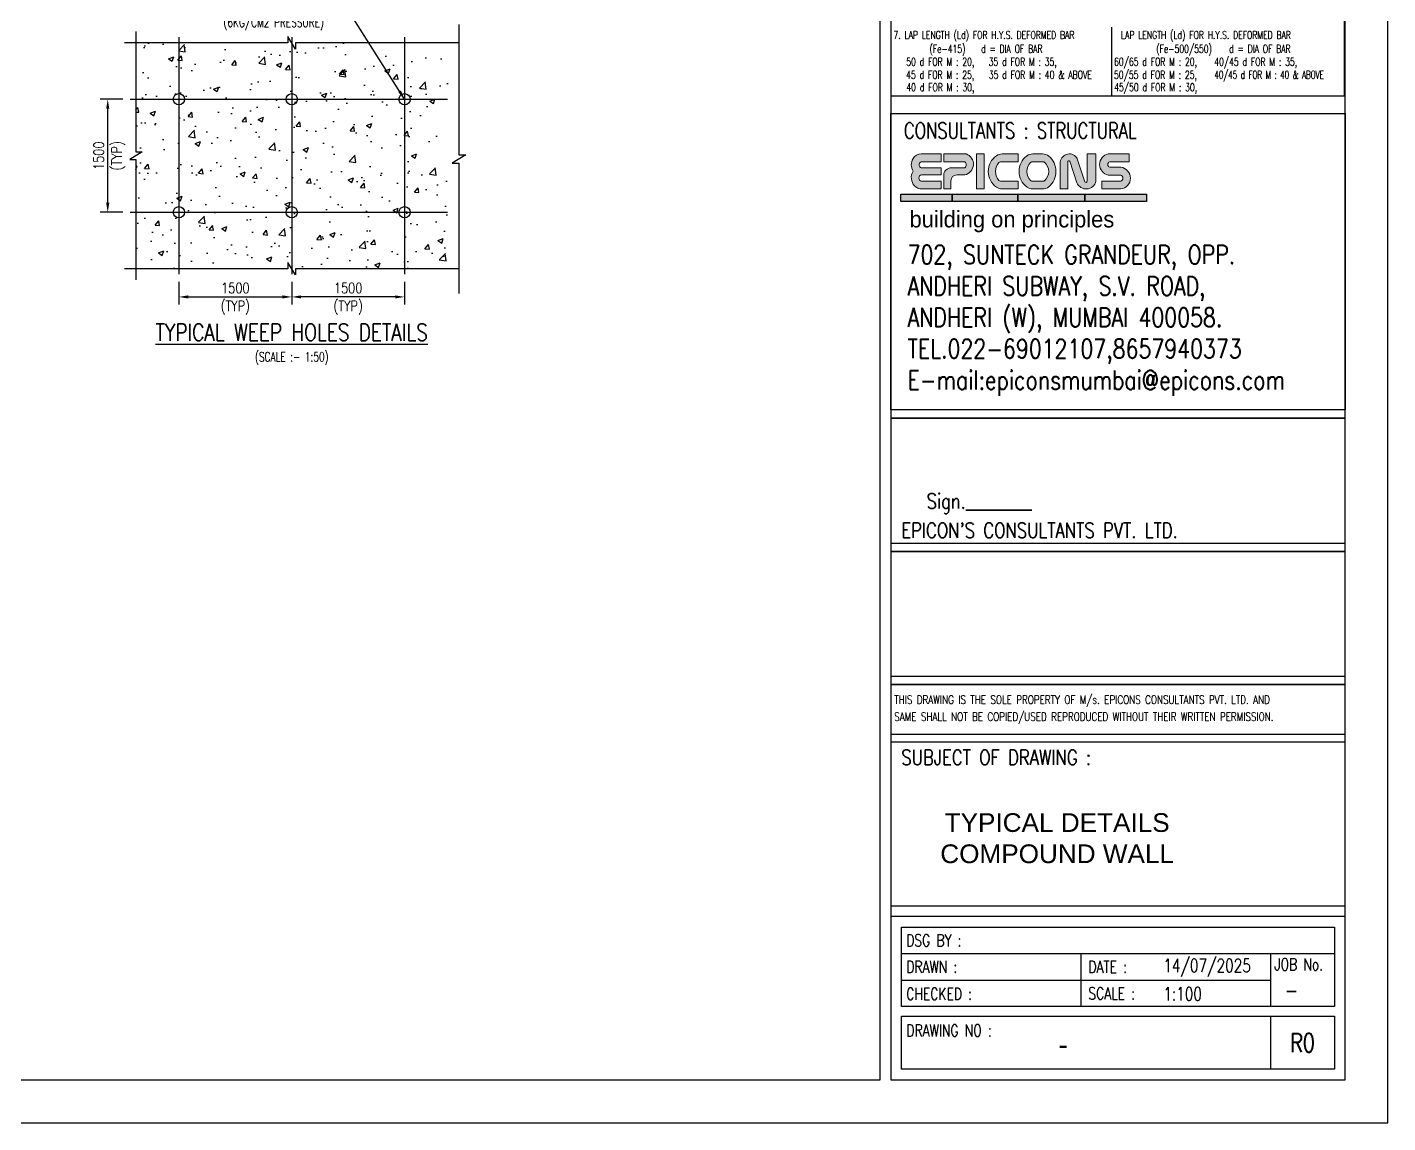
# Model space of a CAD drawing. Extents: x 324505 to 1272425, y -526289 to -156124.
# Drawn here: x 700177 to 736343, y -348663 to -319559 of the extents above; entities that cross this region are included whole.
import ezdxf
from ezdxf.enums import TextEntityAlignment as Align
from ezdxf.lldxf.tags import DXFTag

# ---------------------------------------------------------------- set-up
doc = ezdxf.new("R2010")
doc.units = 0
doc.header["$LTSCALE"] = 500
doc.header["$MEASUREMENT"] = 0
doc.header["$PDMODE"] = 35
doc.header["$PDSIZE"] = -15
doc.linetypes.add('CENTER2', pattern=[1.125, 0.75, -0.125, 0.125, -0.125])
doc.layers.get('DEFPOINTS').update_dxf_attribs({"color": 4})
doc.layers.add('00 ECPL LOGO', color=250, linetype='Continuous', lineweight=20)
for name, color, linetype in [('LINE CUT', 8, 'Continuous'), ('notes', 1, 'Continuous'), ('S-CENTER LINE', 8, 'CENTER2'), ('S-CONCRET LINE', 4, 'Continuous'), ('S-DIM-1', 5, 'Continuous'), ('S-PCC', 9, 'Continuous'), ('S-TEXT', 2, 'Continuous'), ('S-TEXT-1', 4, 'Continuous'), ('S-TITIL', 6, 'Continuous'), ('s_TITILE', 9, 'Continuous'), ('ss_TITILE', 9, 'Continuous'), ('TEXT1', 2, 'Continuous'), ('TITLE', 4, 'Continuous')]:
    doc.layers.add(name, color=color, linetype=linetype)
doc.styles.add('1PTT-GFC Sheet$0$1PTT-GFC Sheet$0$a-texts', font='simplex.shx', dxfattribs={"width": 0.75})
doc.styles.add('a-textb', font='arial.ttf')
doc.styles.add('a-texts', font='simplex.shx', dxfattribs={"width": 0.75})
doc.styles.add('ROMANS', font='simplex.shx', dxfattribs={"width": 0.8, "height": 275, "bigfont": 'bigfont.shx'})
doc.styles.add('VA_ROOM_TEXT', font='GOTHIC.TTF')
tags = doc.linetypes.add('CENTER', pattern=[2, 1.25, -0.25, 0.25, -0.25]).pattern_tags.tags
tags[10:11] = [DXFTag(74, 4), DXFTag(75, 0), DXFTag(340, '0'), DXFTag(46, 1.0), DXFTag(50, 0.0), DXFTag(44, 0.0), DXFTag(45, 0.0)]
tags[8:9] = [DXFTag(74, 4), DXFTag(75, 0), DXFTag(340, '0'), DXFTag(46, 1.0), DXFTag(50, 0.0), DXFTag(44, 0.0), DXFTag(45, 0.0)]
tags[6:7] = [DXFTag(74, 4), DXFTag(75, 0), DXFTag(340, '0'), DXFTag(46, 1.0), DXFTag(50, 0.0), DXFTag(44, 0.0), DXFTag(45, 0.0)]
tags[4:5] = [DXFTag(74, 4), DXFTag(75, 0), DXFTag(340, '0'), DXFTag(46, 1.0), DXFTag(50, 0.0), DXFTag(44, 0.0), DXFTag(45, 0.0)]
doc.dimstyles.new('dim100', dxfattribs={"dimtxt": 250, "dimasz": 250, "dimexe": 200, "dimexo": 200, "dimgap": 100, "dimtad": 1, "dimdec": 0, "dimzin": 0, "dimdsep": 46, "dimtxsty": 'ROMANS', "dimcen": 0, "dimclrd": 5, "dimclre": 5, "dimclrt": 4, "dimadec": 0, "dimazin": 0, "dimtfac": 1, "dimtdec": 0, "dimtix": 1, "dimtofl": 0, "dimtmove": 2, "dimatfit": 3, "dimfxl": 0, "dimtolj": 1, "dimtzin": 0, "dimlwd": -1, "dimlwe": -1, "dimarcsym": 0})
doc.dimstyles.new('dim50', dxfattribs={"dimtxt": 250, "dimasz": 250, "dimexe": 200, "dimexo": 200, "dimgap": 100, "dimtad": 1, "dimdec": 0, "dimlfac": 0.5, "dimzin": 0, "dimdsep": 46, "dimtxsty": 'ROMANS', "dimcen": 0, "dimclrd": 5, "dimclre": 5, "dimclrt": 4, "dimadec": 0, "dimazin": 0, "dimtfac": 1, "dimtdec": 0, "dimtix": 1, "dimtofl": 0, "dimtmove": 2, "dimatfit": 3, "dimfxl": 0, "dimtolj": 1, "dimtzin": 0, "dimlwd": -1, "dimlwe": -1, "dimarcsym": 0})

# ---------------------------------------------------------------- blocks, each defined once
blk = doc.blocks.new('*D263')
at = {"layer": 'DEFPOINTS', "color": 0}
for p in [(704209, -326124), (707209, -326124), (707209, -326724)]:
    blk.add_point(p, dxfattribs=at)
at = {"layer": 'S-DIM-1', "color": 5}
for p, q in [((704209, -326324), (704209, -326924)), ((707209, -326324), (707209, -326924)), ((704459, -326724), (706959, -326724))]:
    blk.add_line(p, q, dxfattribs=at)
for points in [[(704459, -326682), (704459, -326765), (704209, -326724)], [(706959, -326682), (706959, -326765), (707209, -326724)]]:
    blk.add_solid(points, dxfattribs=at)
at = {"layer": 'S-DIM-1', "color": 4, "char_height": 275, "style": 'ROMANS'}
for s, insert, attachment_point in [('\\A1;1500', (705709, -326624), 8), ('\\A1;(TYP)', (705709, -326824), 2)]:
    blk.add_mtext(s, dxfattribs=dict(at, insert=insert, attachment_point=attachment_point))
blk = doc.blocks.new('*D264')
at = {"layer": 'DEFPOINTS', "color": 0}
for p in [(702317, -321474), (702917, -321474), (702917, -324474)]:
    blk.add_point(p, dxfattribs=at)
at = {"layer": 'S-DIM-1', "color": 5}
for p, q in [((702717, -321474), (702117, -321474)), ((702317, -324224), (702317, -321724)), ((702717, -324474), (702117, -324474))]:
    blk.add_line(p, q, dxfattribs=at)
for points in [[(702275, -321724), (702359, -321724), (702317, -321474)], [(702275, -324224), (702359, -324224), (702317, -324474)]]:
    blk.add_solid(points, dxfattribs=at)
at = {"layer": 'S-DIM-1', "color": 4, "char_height": 275, "rotation": 90, "style": 'ROMANS'}
for s, insert, attachment_point in [('\\A1;1500', (702217, -322974), 8), ('\\A1;(TYP)', (702417, -322974), 2)]:
    blk.add_mtext(s, dxfattribs=dict(at, insert=insert, attachment_point=attachment_point))
blk = doc.blocks.new('*D265')
at = {"layer": 'DEFPOINTS', "color": 0}
for p in [(707209, -326124), (710209, -326124), (707209, -326724)]:
    blk.add_point(p, dxfattribs=at)
at = {"layer": 'S-DIM-1', "color": 5}
for p, q in [((707209, -326324), (707209, -326924)), ((710209, -326324), (710209, -326924)), ((709959, -326724), (707459, -326724))]:
    blk.add_line(p, q, dxfattribs=at)
for points in [[(707459, -326682), (707459, -326765), (707209, -326724)], [(709959, -326682), (709959, -326765), (710209, -326724)]]:
    blk.add_solid(points, dxfattribs=at)
at = {"layer": 'S-DIM-1', "color": 4, "char_height": 275, "style": 'ROMANS'}
for s, insert, attachment_point in [('\\A1;1500', (708709, -326624), 8), ('\\A1;(TYP)', (708709, -326824), 2)]:
    blk.add_mtext(s, dxfattribs=dict(at, insert=insert, attachment_point=attachment_point))
blk = doc.blocks.new('zw$155A')
at = {"layer": '00 ECPL LOGO'}
h = blk.add_hatch(color=152, dxfattribs=at)
h.dxf.hatch_style = 1
h.paths.add_polyline_path([(79640, 17972), (79640, 18120), (79271, 18120, 0.261636), (79116, 18033, 0.285841), (79118, 17796, 0.344902), (79145, 17521, 0.204992), (79277, 17465), (79640, 17465), (79640, 17610), (79286, 17610, -1), (79277, 17727), (79640, 17727), (79640, 17861), (79286, 17861, -1), (79283, 17972)])
h = blk.add_hatch(color=152, dxfattribs=at)
h.dxf.hatch_style = 1
h.paths.add_polyline_path([(80107, 18120), (79689, 18120), (79689, 17972), (80086, 17972, -0.440545), (80086, 17861), (79834, 17861, 0.414214), (79689, 17716), (79689, 17465), (79825, 17465), (79825, 17618, -0.414214), (79934, 17727), (80086, 17727, 0.757811)])
h.paths.add_polyline_path([(80446, 18120), (80304, 18120), (80304, 17465), (80446, 17465)])
h.paths.add_polyline_path([(81081, 18120), (80782, 18120, 0.154275), (80677, 18087, 0.519672), (80677, 17498, 0.154275), (80782, 17465), (81081, 17465), (81081, 17610), (80750, 17610, -0.210356), (80723, 17622, -0.388707), (80723, 17960, -0.210356), (80750, 17972), (81081, 17972)])
h.paths.add_polyline_path([(81540, 18120), (81355, 18120, 0.159018), (81248, 18085, 0.507969), (81248, 17500, 0.159018), (81355, 17465), (81540, 17465, 0.173791), (81656, 17506, 0.472311), (81656, 18078, 0.173791)])
h.paths.add_polyline_path([(81553, 17972, -0.185052), (81577, 17962, -0.445894), (81577, 17619, -0.185052), (81553, 17610), (81348, 17610, -0.185052), (81323, 17619, -0.445894), (81323, 17962, -0.185052), (81348, 17972)], flags=16)
h.paths.add_polyline_path([(82190, 18031, 0.723435), (81870, 17972), (81870, 17465), (82011, 17465), (82011, 17972, -0.723435), (82047, 17986), (82181, 17579, 0.724077), (82538, 17610), (82538, 18120), (82376, 18120), (82376, 17612, -0.755661), (82333, 17598)])
h.paths.add_polyline_path([(83163, 18120), (82770, 18120, 0.823713), (82770, 17724), (83001, 17724, -0.713272), (83001, 17610), (82649, 17610), (82649, 17465), (83001, 17465, 0.900309), (83001, 17871), (82798, 17871, -0.746931), (82798, 17972), (83163, 17972)])
at = {"layer": 'S-TEXT'}
h = blk.add_hatch(color=142, dxfattribs=at)
h.dxf.hatch_style = 1
h.paths.add_polyline_path([(78890, 17369), (78890, 17231), (79850, 17231), (79850, 17369)])
h = blk.add_hatch(color=9, dxfattribs=at)
h.dxf.hatch_style = 1
h.paths.add_polyline_path([(79850, 17369), (81076, 17369), (81076, 17231), (79850, 17231)])
h = blk.add_hatch(color=142, dxfattribs=at)
h.dxf.hatch_style = 1
h.paths.add_polyline_path([(81076, 17231), (82333, 17231), (82333, 17369), (81076, 17369)])
h = blk.add_hatch(color=4, dxfattribs=at)
h.dxf.hatch_style = 1
h.paths.add_polyline_path([(82333, 17369), (82333, 17231), (83486, 17231), (83486, 17369)])
at = {"layer": '00 ECPL LOGO', "color": 152}
for p, q in [((79640, 18120, 0), (79271, 18120, 0)), ((80107, 18120, 0), (79689, 18120, 0)), ((80304, 18120, 0), (80446, 18120, 0)), ((80304, 18120, 0), (80304, 17465, 0)), ((80446, 18120, 0), (80446, 17465, 0)), ((80782, 18120, 0), (81081, 18120, 0)), ((81081, 17972, 0), (81081, 18120, 0)), ((81355, 18120, 0), (81540, 18120, 0)), ((82376, 18120, 0), (82538, 18120, 0)), ((82538, 18120, 0), (82376, 18120, 0)), ((82376, 18120, 0), (82376, 17610, 0)), ((82538, 18120, 0), (82538, 17610, 0)), ((82770, 18120, 0), (83163, 18120, 0)), ((83163, 18120, 0), (82770, 18120, 0)), ((83163, 17972, 0), (83163, 18120, 0)), ((79286, 17972, 0), (79640, 17972, 0)), ((79640, 17861, 0), (79286, 17861, 0)), ((79640, 17727, 0), (79640, 17861, 0)), ((80086, 17861, 0), (79834, 17861, 0)), ((80750, 17972, 0), (81081, 17972, 0)), ((81348, 17972, 0), (81553, 17972, 0)), ((81870, 17972, 0), (81870, 17465, 0)), ((82011, 17972, 0), (82011, 17465, 0)), ((82047, 17986, 0), (82181, 17579, 0)), ((82190, 18031, 0), (82333, 17598, 0)), ((82538, 17972, 0), (82538, 17972, 0)), ((82798, 17972, 0), (83163, 17972, 0)), ((83001, 17871, 0), (82798, 17871, 0)), ((79277, 17727, 0), (79640, 17727, 0)), ((79640, 17610, 0), (79277, 17610, 0)), ((79640, 17465, 0), (79640, 17610, 0)), ((79689, 17716, 0), (79689, 17465, 0)), ((79825, 17618, 0), (79825, 17465, 0)), ((79934, 17727, 0), (80086, 17727, 0)), ((80750, 17610, 0), (81081, 17610, 0)), ((81081, 17465, 0), (81081, 17610, 0)), ((81348, 17610, 0), (81553, 17610, 0)), ((82538, 17610, 0), (82538, 17610, 0)), ((82649, 17465, 0), (82649, 17610, 0)), ((82649, 17610, 0), (83001, 17610, 0)), ((83001, 17724, 0), (82770, 17724, 0)), ((79277, 17465, 0), (79640, 17465, 0)), ((79689, 17465, 0), (79825, 17465, 0)), ((80304, 17465, 0), (80446, 17465, 0)), ((80782, 17465, 0), (81081, 17465, 0)), ((81540, 17465, 0), (81355, 17465, 0)), ((81870, 17465, 0), (82011, 17465, 0)), ((82347, 17465, 0), (82376, 17465, 0)), ((82376, 17466, 0), (82376, 17465, 0)), ((82649, 17465, 0), (83001, 17465, 0)), ((82649, 17465, 0), (83001, 17465, 0))]:
    blk.add_line(p, q, dxfattribs=at)
at = {"layer": '00 ECPL LOGO', "color": 152, "elevation": 0}
for points in [[(79271, 18120), (79640, 18120), (79640, 17972)], [(80086, 17972), (79689, 17972), (79689, 18120), (80107, 18120)], [(80304, 18120), (80446, 18120)], [(80782, 18120), (81081, 18120)], [(81355, 18120), (81540, 18120)], [(82376, 18120), (82538, 18120)], [(82770, 18120), (83163, 18120)]]:
    blk.add_lwpolyline(points, dxfattribs=at)
at = {"layer": '00 ECPL LOGO', "color": 152}
for centre, radius, start, end in [((79271, 17938, 0), 182, 90, 148.648), ((80042, 17926, 0), 204, 282.7188, 71.3398), ((80884, 17792, 0), 360, 125.0807, 234.9193), ((80782, 17938, 0), 182, 90, 125.0807), ((81462, 17792, 0), 362, 126.1417, 233.8583), ((81355, 17938, 0), 182, 90, 126.1417), ((81540, 17938, 0), 182, 50.5638, 90), ((81420, 17792, 0), 370, 309.4362, 50.5638), ((82040, 17949, 0), 171, 28.75, 172.2831), ((82808, 17922, 0), 201, 101.0425, 258.9575), ((79307, 17916, 0), 224, 148.648, 212.4563), ((79284, 17916, 0), 55.4, 88.7637, 271.2363), ((79834, 17716, 0), 145, 90, 180), ((80036, 17916, 0), 75.1, 312.4487, 47.5513), ((80908, 17791, 0), 250, 137.5171, 222.4829), ((80750, 17935, 0), 36.3, 90, 137.5171), ((81477, 17791, 0), 231, 131.9364, 228.0636), ((81348, 17935, 0), 36.3, 90, 131.9364), ((81553, 17935, 0), 36.3, 48.0636, 90), ((81423, 17791, 0), 231, 311.9364, 48.0636), ((82031, 17973, 0), 20.3, 40.0191, 183.5523), ((82813, 17921, 0), 52.5, 106.4856, 253.5144), ((82980, 17668, 0), 204, 276.006, 83.994), ((79307, 17676, 0), 224, 147.5437, 223.6612), ((79282, 17669, 0), 58.8, 94.0242, 265.9758), ((79934, 17618, 0), 109, 90, 180), ((80750, 17647, 0), 36.3, 222.4829, 270), ((81348, 17647, 0), 36.3, 228.0636, 270), ((81553, 17647, 0), 36.3, 270, 311.9364), ((82355, 17653, 0), 189, 203.2219, 346.755), ((82352, 17611, 0), 23.9, 214.0796, 357.6127), ((82982, 17667, 0), 60.3, 289.0016, 70.9984), ((79277, 17647, 0), 182, 223.6612, 270), ((80782, 17647, 0), 182, 234.9193, 270), ((81355, 17647, 0), 182, 233.8583, 270), ((81540, 17647, 0), 182, 270, 309.4362)]:
    blk.add_arc(centre, radius, start, end, dxfattribs=at)
at = {"layer": 'S-TEXT', "color": 7, "elevation": 0}
for points in [[(78890, 17369), (79850, 17369), (79850, 17231), (78890, 17231)], [(79850, 17369), (81076, 17369), (81076, 17231), (79850, 17231)], [(81076, 17369), (82333, 17369), (82333, 17231), (81076, 17231)], [(82333, 17369), (83486, 17369), (83486, 17231), (82333, 17231)]]:
    blk.add_lwpolyline(points, close=True, dxfattribs=at)
at = {"layer": 's_TITILE', "color": 1}
for p, q in [((78900, 2172), (78900, 3660)), ((78900, 3660), (87000, 3660)), ((87000, 3660), (87000, 2172)), ((78900, 3164), (87000, 3164)), ((82265, 2172), (82265, 3164)), ((85810, 2172), (85810, 3164)), ((78900, 2668), (85810, 2668)), ((87000, 2172), (78900, 2172)), ((78900, 1000), (78900, 1992)), ((78900, 1992), (87000, 1992)), ((85810, 1000), (85810, 1992)), ((87000, 1992), (87000, 1000)), ((87000, 1000), (78900, 1000))]:
    blk.add_line(p, q, dxfattribs=at)
at = {"layer": 's_TITILE', "color": 7}
blk.add_lwpolyline([(0, 0), (88000, 0), (88000, 58000), (0, 58000)], close=True, dxfattribs=at)
at = {"layer": 's_TITILE', "color": 1}
for points in [[(1300, 800), (78500, 800), (78500, 57200), (1300, 57200)], [(87200, 57200), (78700, 57200), (78700, 800), (87200, 800)], [(87200, 18877), (87200, 13333), (78700, 13333), (78700, 18877)], [(78700, 4060), (87200, 4060), (87200, 7119), (78700, 7119)], [(78700, 800), (87200, 800), (87200, 3860), (78700, 3860)]]:
    blk.add_lwpolyline(points, close=True, dxfattribs=at)
for points in [[(78700, 13178), (78700, 10842), (87200, 10842), (87200, 13178), (78700, 13178), (87200, 13178)], [(78700, 13178), (78700, 10842), (87200, 10842), (87200, 13178), (78700, 13178), (87200, 13178)], [(78700, 10687), (78700, 8351), (87200, 8351), (87200, 10687), (78700, 10687), (87200, 10687)], [(78700, 8196), (78700, 7266), (87200, 7266), (87200, 8196), (78700, 8196), (87200, 8196)]]:
    blk.add_lwpolyline(points, dxfattribs=at)
at = {"layer": 'TITLE', "color": 0}
blk.add_line((82834, 19206), (82834, 20489), dxfattribs=at)
blk.add_lwpolyline([(87187, 23476), (78700, 23476), (78700, 19206), (87187, 19206)], close=True, dxfattribs=at)
at = {"layer": '00 ECPL LOGO', "color": 152, "style": 'VA_ROOM_TEXT'}
blk.add_text('building on principles', height=306.82, dxfattribs=at).set_placement((79050, 16745, 0))
at = {"layer": 'notes', "color": 4, "style": 'ROMANS', "width": 0.7}
for s, p in [('7. LAP LENGTH (Ld) FOR H.Y.S. DEFORMED BAR', (78751, 20344)), ('LAP LENGTH (Ld) FOR H.Y.S. DEFORMED BAR', (83008, 20344)), ('(Fe-415)   d = DIA OF BAR', (79425, 20085)), ('(Fe-500/550)   d = DIA OF BAR', (83669, 20085))]:
    blk.add_text(s, height=149.42, dxfattribs=at).set_placement(p, align=Align.MIDDLE_LEFT)
at = {"layer": 'notes', "color": 4, "style": 'ROMANS'}
for s, width, p in [('50 d FOR M : 20,', 0.7, (78989, 19769, -112947)), ('35 d FOR M : 35,', 0.7, (80531, 19768, -112947)), ('60/65 d FOR M : 20,', 0.7, (82878, 19769, -112947)), ('40/45 d FOR M : 35,', 0.7, (84753, 19768, -112947)), ('45 d FOR M : 25,', 0.7, (78988, 19525, -112947)), ('35 d FOR M : 40 & ABOVE', 0.7, (80534, 19526, -112947)), ('50/55 d FOR M : 25,', 0.7, (82877, 19525, -112947)), ('40/45 d FOR M : 40 & ABOVE', 0.65, (84756, 19526, -112947)), ('40 d FOR M : 30,', 0.7, (78991, 19291, -112947)), ('45/50 d FOR M : 30,', 0.7, (82881, 19291, -112947))]:
    blk.add_text(s, height=149.42, dxfattribs=dict(at, width=width)).set_placement(p)
at = {"layer": 'S-TEXT-1', "insert": (79013, 16414), "char_height": 352.07, "width": 7521.74, "attachment_point": 1, "style": 'ROMANS'}
blk.add_mtext('702, SUNTECK GRANDEUR, OPP. ANDHERI SUBWAY, S.V. ROAD,\\PANDHERI (W), MUMBAI 400058.\\PTEL.022-69012107,8657940373\\PE-mail:epiconsmumbai@epicons.com', dxfattribs=at)
at = {"layer": 's_TITILE', "color": 2, "style": '1PTT-GFC Sheet$0$1PTT-GFC Sheet$0$a-texts', "width": 0.75}
for s, height, p in [('CONSULTANTS : STRUCTURAL', 300, (78945, 18406)), ('DSG BY :', 225, (78989, 3299)), ('JOB No.', 225, (85878, 2850)), ('DRAWN :', 225, (78989, 2803)), ('DATE :', 225, (82397, 2803)), ('CHECKED :', 225, (78989, 2298)), ('SCALE :', 225, (82397, 2307)), ('DRAWING NO :', 225, (78991, 1613))]:
    blk.add_text(s, height=height, dxfattribs=at).set_placement(p)
at = {"layer": 's_TITILE', "color": 2, "style": '1PTT-GFC Sheet$0$1PTT-GFC Sheet$0$a-texts', "width": 0.8}
blk.add_text('Sign.________ ', height=281.6, dxfattribs=at).set_placement((80433, 11586), align=Align.MIDDLE)
at = {"layer": 's_TITILE', "color": 2, "style": 'ROMANS', "width": 0.8}
for s, p in [("EPICON'S CONSULTANTS PVT. LTD.", (78896, 11080)), ('SUBJECT OF DRAWING :', (78896, 6833))]:
    blk.add_text(s, height=281.6, dxfattribs=at).set_placement(p, align=Align.MIDDLE_LEFT)
at = {"layer": 'ss_TITILE', "color": 2, "style": 'a-texts', "width": 0.75}
blk.add_text('1:100', height=250, dxfattribs=at).set_placement((83799, 2285))
blk.add_text('R0', height=350, dxfattribs=at).set_placement((86405, 1496), align=Align.MIDDLE_CENTER)
at = {"layer": 'TEXT1', "style": 'ROMANS', "width": 0.75}
for s, p in [('THIS DRAWING IS THE SOLE PROPERTY OF M/s. EPICONS CONSULTANTS PVT. LTD. AND', (78764, 7834)), ('SAME SHALL NOT BE COPIED/USED REPRODUCED WITHOUT THEIR WRITTEN PERMISSION.', (78764, 7516))]:
    blk.add_text(s, height=160, dxfattribs=at).set_placement(p)

msp = doc.modelspace()

# ---------------------------------------------------------------- hatches: boundary and pattern name
at = {"layer": 'S-PCC'}
h = msp.add_hatch(dxfattribs=at)
h.set_pattern_fill('AR-CONC', color=256, scale=200)
h.set_pattern_definition([(50, (-15750269.3, 769841.1), (1434.520365, -125.50427), [150, -1650]), (355, (-15750269.3, 769841.1), (-277.50267, 1504.38427), [120, -1320]), (100.451444, (-15750149.7, 769830.6), (1157.01769, 1378.87998), [127.48038, -1402.28422]), (46.1842, (-15750269.3, 770241.1), (2134.48266, -331.03856), [225, -2475]), (96.635635, (-15750091.4, 770213.5), (1869.3239, 1948.2372), [191.22068, -2103.42752]), (351.184164, (-15750269.3, 770241), (1869.3239, 1948.2372), [180, -1980]), (21, (-15750069.3, 770141.1), (1193.814104, -805.23778), [150, -1650]), (326, (-15750069.3, 770141.1), (486.63066, 1450.30009), [120, -1320]), (71.451445, (-15749969.8, 770074), (1680.44475, 645.0623), [127.48038, -1402.28422]), (37.5, (-15750269.3, 769841.1), (24.31971, 665.787708), [0, -1304, 0, -1340, 0, -1325]), (7.5, (-15750269.3, 769841.1), (526.139075, 788.823424), [0, -764, 0, -1274, 0, -505]), (327.5, (-15750715.3, 769841.1), (1067.644872, -45.109743), [0, -500, 0, -1560, 0, -2070]), (317.5, (-15750915.3, 769841.1), (1166.37234, 200.209965), [0, -650, 0, -1036, 0, -1470])])
h.paths.add_polyline_path([(703066.861, -319973.501), (703066.861, -322872.158), (703233.225, -322872.158), (702900.497, -323074.844), (703066.861, -323074.844), (703066.861, -325973.501), (711351.728, -325973.501), (711351.728, -323074.844), (711185.364, -323074.844), (711518.093, -322872.158), (711351.728, -322872.158), (711351.728, -319973.501)])

# ---------------------------------------------------------------- linework, layer by layer
at = {"layer": 'LINE CUT'}
for points in [[(703066.861, -319673.501), (703066.861, -322872.158), (703233.225, -322872.158), (702900.497, -323074.844), (703066.861, -323074.844), (703066.861, -326273.501)], [(711651.728, -319485.017), (711651.728, -322948.334), (711831.858, -322948.334), (711471.599, -323167.79), (711651.728, -323167.79), (711651.728, -326631.107)], [(711651.728, -319973.501), (707310.638, -319973.501), (707310.638, -320139.865), (707107.952, -319807.136), (707107.952, -319973.501), (702766.861, -319973.501)], [(711651.728, -325973.501), (707310.638, -325973.501), (707310.638, -326139.865), (707107.952, -325807.136), (707107.952, -325973.501), (702766.861, -325973.501)]]:
    msp.add_lwpolyline(points, dxfattribs=at)
at = {"layer": 'S-CENTER LINE', "linetype": 'CENTER', "ltscale": 750}
for p, q in [((704209.295, -319823.501), (704209.295, -326123.501)), ((707209.295, -319823.501), (707209.295, -326123.501)), ((710209.295, -319823.501), (710209.295, -326123.501)), ((702916.861, -321473.501), (711351.728, -321473.501)), ((702916.861, -324473.501), (711351.728, -324473.501))]:
    msp.add_line(p, q, dxfattribs=at)
at = {"layer": 'S-CONCRET LINE'}
for centre in [(704209.295, -321473.501), (707209.295, -321473.501), (710209.295, -321473.501), (704209.295, -324473.501), (707209.295, -324473.501), (710209.295, -324473.501)]:
    msp.add_circle(centre, 150, dxfattribs=at)

# ---------------------------------------------------------------- block references
at = {"xscale": 1.420454545454545, "yscale": 1.420454545454545, "zscale": 1.420454545454545}
msp.add_blockref('zw$155A', (611343.115, -348663.35), dxfattribs=at)

# ---------------------------------------------------------------- texts
at = {"layer": 'S-TEXT', "style": 'ROMANS', "width": 0.7}
msp.add_text('(SCALE :- 1:50)', height=250, dxfattribs=at).set_placement((707209.295, -328314.201, -220.628), align=Align.MIDDLE_CENTER)
at = {"layer": 'S-TEXT-1', "style": 'ROMANS', "width": 0.7}
msp.add_text(' (6KG/CM2 PRESSURE)', height=250, dxfattribs=at).set_placement((705273.73, -319430.776, -230.468), align=Align.MIDDLE_LEFT)
at = {"layer": 'S-TITIL', "style": 'ROMANS', "width": 0.8}
msp.add_text('%%UTYPICAL WEEP HOLES DETAILS', height=450, dxfattribs=at).set_placement((707209.295, -327664.201, -220.628), align=Align.MIDDLE_CENTER)
at = {"layer": 's_TITILE', "color": 2, "style": '1PTT-GFC Sheet$0$1PTT-GFC Sheet$0$a-texts', "width": 0.75}
msp.add_text('-', height=426.136, dxfattribs=at).set_placement((733609.204, -344936.353), align=Align.TOP_LEFT)
at = {"layer": 'ss_TITILE', "color": 2, "style": 'a-texts', "width": 0.75}
msp.add_text('14/07/2025', height=355.1136, dxfattribs=at).set_placement((730375.443, -344665.259))
at = {"layer": 'ss_TITILE', "color": 2, "style": 'a-textb'}
msp.add_text('-', height=568.182, dxfattribs=at).set_placement((727582.179, -346866.091))
at = {"layer": 'ss_TITILE', "color": 2, "insert": (727554.381, -341105.964), "char_height": 497.15909, "width": 8134.4392, "attachment_point": 5, "style": 'a-textb'}
msp.add_mtext('TYPICAL DETAILS COMPOUND WALL', dxfattribs=at)

# ---------------------------------------------------------------- dimensions: what is measured, and where the dimension line sits
at = {"layer": 'S-DIM-1'}
for base, p1, p2, angle, picture, middle in [((702316.861, -321473.501), (702916.861, -324473.501), (702916.861, -321473.501), 90, '*D264', (702316.861, -322973.501)), ((707209.295, -326723.501), (710209.295, -326123.501), (707209.295, -326123.501), 180, '*D265', (708709.295, -326723.501))]:
    dim = msp.add_linear_dim(base=base, p1=p1, p2=p2, angle=angle, text='<>\\X(TYP)', dimstyle='dim50', dxfattribs=at)
    dim.commit()
    dim.dimension.update_dxf_attribs({"geometry": picture, "text_midpoint": middle})
dim = msp.add_linear_dim(base=(707209.295, -326723.501), p1=(704209.295, -326123.501), p2=(707209.295, -326123.501), text='<>\\X(TYP)', dimstyle='dim50', dxfattribs=at)
dim.commit()
dim.dimension.update_dxf_attribs({"geometry": '*D263', "text_midpoint": (705709.295, -326723.501)})

# ---------------------------------------------------------------- leaders
msp.add_leader([(710209.295, -321473.501, 5.014), (708800.538, -319248.213, 5.014), (705179.744, -319248.213, 5.014)], dimstyle='dim100', override={"dimgap": 100, "dimtad": 0}, dxfattribs=at)

doc.saveas('drawing.dxf')
